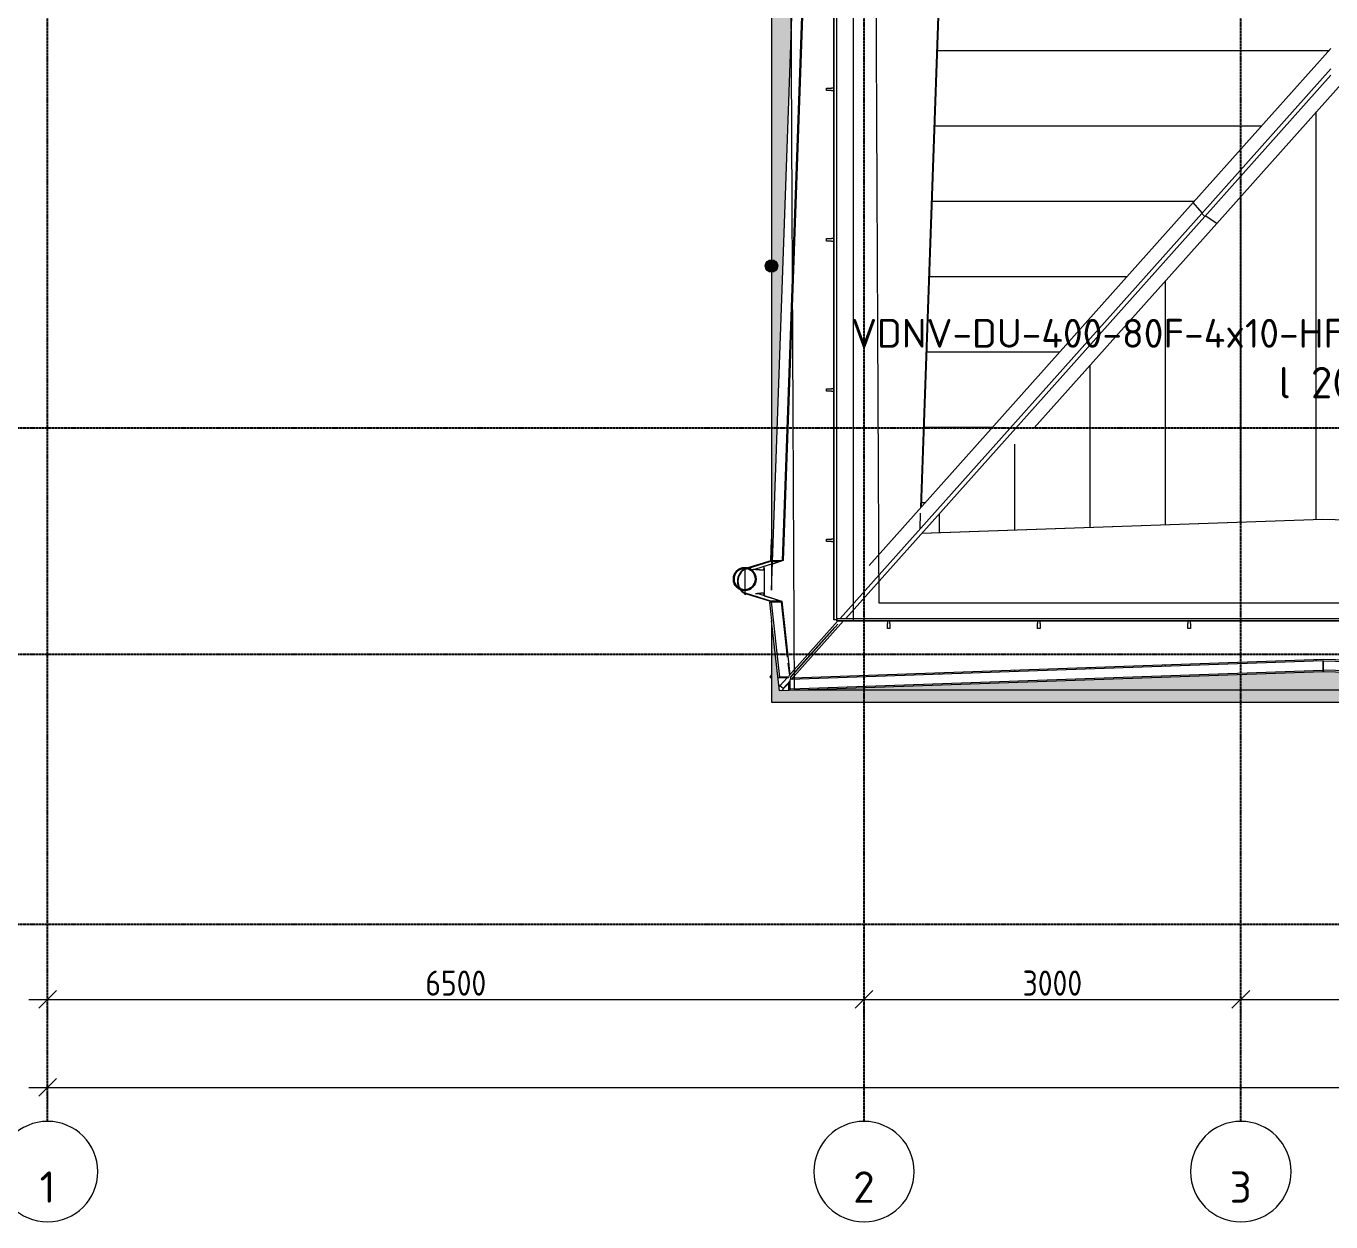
# Model space of a CAD drawing. Header units: millimetres. Extents: x -99936 to 523262, y -63190 to 327013.
# Drawn here: x 412247 to 422635, y -4529 to 4989 of the extents above; entities that cross this region are included whole.
import ezdxf
from ezdxf import colors
from ezdxf.entities.mleader import LeaderData, LeaderLine
from ezdxf.math import Vec2, Vec3

# ---------------------------------------------------------------- set-up
doc = ezdxf.new("R2010")
doc.units = ezdxf.units.MM
doc.linetypes.add('ADSK_Линия сетки', pattern=[25, 20, -2.5, 0, -2.5])
doc.linetypes.add('ADSK_Штриховая_ш3 п1_5', pattern=[4.5, 3, -1.5])
for name, color, linetype, lineweight in [('0_АР', 8, 'Continuous', 20), ('Антураж', 7, 'Continuous', 18), ('Ограждение', 251, 'Continuous', 18), ('Оси', 7, 'Continuous', 9)]:
    doc.layers.add(name, color=color, linetype=linetype, lineweight=lineweight)
doc.layers.add('Обобщенные модели', color=5, linetype='Continuous', lineweight=18, true_color=0x0000ff)
doc.styles.add('GOST Common_1', font='GOST Common_0.ttf', dxfattribs={"width": 0.9, "height": 200})
doc.styles.add('ISOCPEUR', font='isocpeur.ttf', dxfattribs={"height": 250})
doc.dimstyles.new('ADSK_Основной_2_5_мм', dxfattribs={"dimscale": 304.8, "dimtxt": 251.428749, "dimasz": 0.463911, "dimexe": 0.492126, "dimexo": 0.492126, "dimgap": 0.098425, "dimtad": 1, "dimdec": 1, "dimrnd": 0.1, "dimdsep": 46, "dimtxsty": 'GOST Common_1', "dimblk1": 'OBLIQUE', "dimblk2": 'OBLIQUE', "dimsah": 1, "dimcen": 0.09, "dimdle": 0.492126, "dimazin": 2, "dimtfac": 1, "dimtdec": 4, "dimtix": 1, "dimtmove": 0, "dimatfit": 3, "dimfxl": 1, "dimtvp": 1, "dimtfill": 1, "dimtolj": 1, "dimtzin": 0, "dimlwd": 20, "dimlwe": 20, "dimarcsym": 2})

# ---------------------------------------------------------------- blocks, each defined once
blk = doc.blocks.new('Водосток - Тип 1 _карниз больше 490мм_-5158525-План кровли АР копия 1')
at = {"layer": 'Обобщенные модели'}
for p, q in [((19, 445), (29, 445)), ((38, 445), (125, 445)), ((125, 445), (218, 445)), ((227, 445), (231, 445)), ((125, 295), (19, 295)), ((231, 295), (125, 295))]:
    blk.add_line(p, q, dxfattribs=at)
for points, knots in [([(28, 442), (27, 443), (24, 444), (21, 445), (19, 445)], [-0.1002295, -0.1002295, -0.1002295, -0.1002295, -0.0588235, 0, 0, 0, 0]), ([(19, 295), (21, 295), (25, 296), (29, 299), (31, 302), (32, 305), (32, 307), (32, 309), (32, 312), (32, 314), (32, 316), (32, 319), (32, 321), (31, 324), (31, 327), (31, 330), (30, 333), (30, 336), (29, 339), (29, 342), (29, 346), (28, 350), (28, 356), (28, 361), (28, 363)], [-1, -1, -1, -1, -0.9411765, -0.8823529, -0.8529412, -0.8235294, -0.8088235, -0.7941176, -0.7794118, -0.7647059, -0.75, -0.7352941, -0.7205882, -0.7058824, -0.6911765, -0.6764706, -0.6617647, -0.6470588, -0.6323529, -0.6176471, -0.6029412, -0.5882353, -0.5588235, -0.5294118, -0.5294118, -0.5294118, -0.5294118]), ([(222, 391), (222, 389), (222, 384), (223, 375), (223, 365), (222, 356), (222, 350), (221, 346), (221, 342), (221, 339), (220, 336), (220, 333), (219, 330), (219, 327), (219, 324), (218, 321), (218, 319), (218, 316), (218, 314), (218, 312), (218, 309), (218, 307), (218, 305), (219, 302), (221, 299), (225, 296), (229, 295), (231, 295)], [-0.5882353, -0.5882353, -0.5882353, -0.5882353, -0.5588235, -0.5294118, -0.4705882, -0.4411765, -0.4117647, -0.3970588, -0.3823529, -0.3676471, -0.3529412, -0.3382353, -0.3235294, -0.3088235, -0.2941176, -0.2794118, -0.2647059, -0.25, -0.2352941, -0.2205882, -0.2058824, -0.1911765, -0.1764706, -0.1470588, -0.1176471, -0.0588235, 0, 0, 0, 0])]:
    blk.add_open_spline(points, degree=3, knots=knots, dxfattribs=at)
blk.add_open_spline([(231, 445), (230, 445), (229, 445), (227, 445)], degree=3, dxfattribs=at)
blk = doc.blocks.new('Ограждение - 20 доп поручень 300-1864261-План кровли АР копия 1')
at = {"layer": 'Ограждение'}
for p, q in [((-60, 10), (-40, 10)), ((-60, 10), (-60, -10)), ((0, 10), (-40, 10)), ((0, -10), (0, 10)), ((-40, -10), (-60, -10)), ((-40, -10), (0, -10))]:
    blk.add_line(p, q, dxfattribs=at)
blk = doc.blocks.new('Ограждение - Ограждение-2505142-План кровли АР копия 1')
at = {"extrusion": (0, 0, -1), "zscale": -1}
for p in [(300, 4490), (300, 3293), (300, 2097), (300, 900)]:
    blk.add_blockref('Ограждение - 20 доп поручень 300-1864261-План кровли АР копия 1', p, dxfattribs=at)
at = {"extrusion": (0, 0, -1), "zscale": -1, "rotation": 270.0000000000002}
for p in [(-196, 199), (-1392, 199), (-2589, 199)]:
    blk.add_blockref('Ограждение - 20 доп поручень 300-1864261-План кровли АР копия 1', p, dxfattribs=at)
blk = doc.blocks.new('Тип верхнего поручня - Верхний поручень_Внутренний_-2505167-План кровли АР копия 1')
at = {"layer": 'Ограждение'}
for p, q in [((-240, 269), (-240, 8282)), ((-220, 8282), (-220, 269)), ((-220, 269), (-240, 269)), ((-216, 259), (-216, 279)), ((-216, 279), (7485, 279)), ((7495, 259), (-216, 259))]:
    blk.add_line(p, q, dxfattribs=at)
blk = doc.blocks.new('Тип верхнего поручня - Верхний поручень_Внутренний_-V27-План кровли АР копия 1')
at = {"layer": 'Ограждение'}
for p, q in [((-240, 8282), (-240, 269)), ((-220, 8282), (-220, 269)), ((-220, 269), (-240, 269)), ((-216, 279), (-216, 259)), ((-216, 279), (7485, 279)), ((-216, 259), (7495, 259))]:
    blk.add_line(p, q, dxfattribs=at)
blk = doc.blocks.new('Ограждение - Ограждение-2966262-План кровли АР копия 1')
at = {"layer": 'Ограждение'}
for p, q in [((3717, 4816), (2621, 3590)), ((7485, 524), (3967, 4776)), ((2688, 3502), (3717, 4654)), ((3717, 4603), (2713, 3479)), ((3823, 4598), (3822, 4558)), ((7485, 301), (3930, 4598)), ((3967, 4607), (7485, 355)), ((3822, 4558), (2808, 3423)), ((6789, 972), (3822, 4559)), ((2621, 3590), (40, 700)), ((2692, 3506), (2621, 3590)), ((-191, 279), (2688, 3502)), ((2713, 3479), (-145, 279)), ((2701, 3491), (2688, 3502)), ((2713, 3479), (2701, 3491)), ((2808, 3423), (2717, 3484)), ((2808, 3423), (1353, 1795)), ((7974, -67), (7505, 500)), ((7505, 330), (7929, -182)), ((-599, -178), (-209, 259)), ((-163, 259), (-581, -208)), ((7891, -190), (7505, 277)), ((-606, -23), (-612, -30)), ((-737, -169), (-751, -186)), ((-737, -198), (-751, -186)), ((-671, -258), (-610, -190)), ((7745, -182), (7733, -167)), ((7937, -192), (7985, -249)), ((8114, -236), (8078, -193)), ((-671, -258), (-680, -249)), ((-658, -269), (-671, -258)), ((-645, -280), (-658, -269)), ((-589, -217), (-645, -280)), ((7963, -276), (7914, -217)), ((8114, -236), (8078, -266)), ((7921, -396), (7916, -389)), ((7930, -389), (7921, -396))]:
    blk.add_line(p, q, dxfattribs=at)
blk = doc.blocks.new('Антураж 13 - Антураж 13-5662834-План кровли АР копия 1')
at = {"layer": 'Антураж'}
for p, q in [((452, 1161), (736, 9176)), ((739, 9179), (454, 1164)), ((-483, 8048), (-479, 8172)), ((-471, 8172), (-479, 8172)), ((-479, 8172), (-464, 8171)), ((-466, 8172), (-472, 8172)), ((-472, 8172), (-469, 8172)), ((-465, 8172), (-471, 8172)), ((-469, 8172), (-468, 8172)), ((-469, 8049), (-464, 8171)), ((-468, 8172), (-465, 8172)), ((-398, 8172), (-466, 8172)), ((-464, 8171), (-394, 8171)), ((-649, 738), (-394, 7937)), ((-389, 7941), (-645, 739)), ((446, 992), (450, 1116)), ((-743, 739), (-737, 910)), ((-743, 738), (-944, 675)), ((-943, 670), (-742, 734)), ((-737, 738), (-743, 739)), ((-738, 738), (-743, 738)), ((-742, 734), (-743, 738)), ((-742, 734), (-737, 734)), ((-645, 739), (-729, 712)), ((-649, 738), (-729, 738)), ((-729, 734), (-662, 734)), ((-662, 734), (-729, 713)), ((-663, 738), (-662, 734)), ((-737, 710), (-864, 670)), ((-737, 710), (-797, 691)), ((-797, 691), (-797, 676)), ((-743, 413), (-944, 475)), ((-742, 417), (-943, 480)), ((-663, 417), (-849, 476)), ((-796, 470), (-796, 459)), ((-796, 459), (-655, 415)), ((-742, 417), (-743, 413)), ((-663, 417), (-742, 417)), ((-664, 413), (-663, 417)), ((-754, 409), (-739, 411)), ((-754, 409), (-737, 259)), ((-743, 413), (-664, 413)), ((-739, 411), (-660, 411)), ((-739, 411), (-672, -189)), ((-660, 411), (-611, -29)), ((-655, 415), (-590, -167)), ((-587, -187), (-236, 206)), ((-606, -76), (-595, -173)), ((-672, -189), (-687, -191)), ((-687, -191), (-679, -191)), ((-677, -190), (-680, -190)), ((-680, -190), (-674, -190)), ((-679, -191), (-673, -190)), ((-675, -190), (-677, -190)), ((-673, -190), (-675, -190)), ((-674, -190), (-601, -190)), ((-596, -189), (-672, -189)), ((-588, -182), (-587, -187))]:
    blk.add_line(p, q, dxfattribs=at)
for centre, major_axis, end_param in [((-921, 575), (0, 103), 2.881291), ((-921, 575), (0, 98.5), 2.881291), ((-842, 575), (0, 98.5), 0.280977)]:
    blk.add_ellipse(centre, major_axis=major_axis, ratio=0.849709, start_param=0.260302, end_param=end_param, dxfattribs=at)
blk = doc.blocks.new('Антураж 14 - Антураж 14-5663099-План кровли АР копия 1')
at = {"layer": 'Антураж'}
for p, q in [((3653, 1067), (458, 955)), ((460, 957), (3653, 1069)), ((3653, 1069), (6787, 975)), ((3653, 1069), (3653, 1067)), ((6809, 972), (3653, 1067)), ((-209, 232), (-588, -193)), ((3656, -59), (-589, -208)), ((-567, -193), (3656, -45)), ((3656, -45), (7752, -168)), ((3656, -59), (7889, -187)), ((3656, -132), (3656, -59)), ((3656, -59), (3656, -132)), ((-589, -281), (3656, -132)), ((-588, -193), (-581, -193)), ((3656, -147), (3656, -132)), ((7914, -260), (3656, -132)), ((3656, -132), (3657, -147)), ((7914, -187), (7914, -260)), ((-589, -281), (-589, -208)), ((-588, -296), (-589, -281)), ((7914, -260), (7913, -275))]:
    blk.add_line(p, q, dxfattribs=at)
blk = doc.blocks.new('Ось сетки - Круг_Ø8 мм-8258-План кровли АР копия 1')
at = {"layer": 'Оси', "lineweight": 20}
for start, end in [(360, 180), (180, 360)]:
    blk.add_arc((0, 0), 4, start, end, dxfattribs=at)
blk = doc.blocks.new('_Oblique')
at = {"color": 0, "linetype": 'ByBlock', "lineweight": -2}
blk.add_line((-0.5, -0.5), (0.5, 0.5), dxfattribs=at)
blk = doc.blocks.new('*D2341')
at = {"color": 0, "lineweight": 20, "transparency": 16777216}
for p, q in [((412268, -2758), (419068, -2758)), ((412418, -2808), (412418, -2908)), ((418918, -2808), (418918, -2908))]:
    blk.add_line(p, q, dxfattribs=at)
at = {"layer": 'Defpoints', "color": 0, "transparency": 16777216}
for p in [(412418, -2658), (418918, -2658), (418918, -2758)]:
    blk.add_point(p, dxfattribs=at)
at = {"color": 0, "lineweight": 20, "transparency": 16777216, "xscale": 141.4, "yscale": 141.4, "zscale": 141.4, "rotation": 180}
blk.add_blockref('_Oblique', (412418, -2758), dxfattribs=at)
at = {"color": 0, "lineweight": 20, "transparency": 16777216, "xscale": 141.4, "yscale": 141.4, "zscale": 141.4}
blk.add_blockref('_Oblique', (418918, -2758), dxfattribs=at)
at = {"color": 0, "lineweight": 20, "transparency": 16777216, "insert": (415668, -2628), "char_height": 200, "width": 756.84, "attachment_point": 5, "style": 'GOST Common_1', "bg_fill": 3, "box_fill_scale": 1.1, "bg_fill_color": 256, "bg_fill_true_color": 13158600, "bg_fill_transparency": 0}
blk.add_mtext('\\A1;6500', dxfattribs=at)
blk = doc.blocks.new('*D2342')
at = {"color": 0, "lineweight": 20, "transparency": 16777216}
for p, q in [((418768, -2758), (422068, -2758)), ((418918, -2808), (418918, -2908)), ((421918, -2808), (421918, -2908))]:
    blk.add_line(p, q, dxfattribs=at)
at = {"layer": 'Defpoints', "color": 0, "transparency": 16777216}
for p in [(418918, -2658), (421918, -2658), (421918, -2758)]:
    blk.add_point(p, dxfattribs=at)
at = {"color": 0, "lineweight": 20, "transparency": 16777216, "xscale": 141.4, "yscale": 141.4, "zscale": 141.4, "rotation": 180}
blk.add_blockref('_Oblique', (418918, -2758), dxfattribs=at)
at = {"color": 0, "lineweight": 20, "transparency": 16777216, "xscale": 141.4, "yscale": 141.4, "zscale": 141.4}
blk.add_blockref('_Oblique', (421918, -2758), dxfattribs=at)
at = {"color": 0, "lineweight": 20, "transparency": 16777216, "insert": (420418, -2628), "char_height": 200, "width": 756.84, "attachment_point": 5, "style": 'GOST Common_1', "bg_fill": 3, "box_fill_scale": 1.1, "bg_fill_color": 256, "bg_fill_true_color": 13158600, "bg_fill_transparency": 0}
blk.add_mtext('\\A1;3000', dxfattribs=at)
blk = doc.blocks.new('*D2343')
at = {"color": 0, "lineweight": 20, "transparency": 16777216}
for p, q in [((421768, -2758), (426218, -2758)), ((421918, -2808), (421918, -2908)), ((426068, -2808), (426068, -2908))]:
    blk.add_line(p, q, dxfattribs=at)
at = {"layer": 'Defpoints', "color": 0, "transparency": 16777216}
for p in [(421918, -2658), (426068, -2658), (426068, -2758)]:
    blk.add_point(p, dxfattribs=at)
at = {"color": 0, "lineweight": 20, "transparency": 16777216, "xscale": 141.4, "yscale": 141.4, "zscale": 141.4, "rotation": 180}
blk.add_blockref('_Oblique', (421918, -2758), dxfattribs=at)
at = {"color": 0, "lineweight": 20, "transparency": 16777216, "xscale": 141.4, "yscale": 141.4, "zscale": 141.4}
blk.add_blockref('_Oblique', (426068, -2758), dxfattribs=at)
at = {"color": 0, "lineweight": 20, "transparency": 16777216, "insert": (423993, -2628), "char_height": 200, "width": 726.16, "attachment_point": 5, "style": 'GOST Common_1', "bg_fill": 3, "box_fill_scale": 1.1, "bg_fill_color": 256, "bg_fill_true_color": 13158600, "bg_fill_transparency": 0}
blk.add_mtext('\\A1;4150', dxfattribs=at)
blk = doc.blocks.new('*D2352')
at = {"color": 0, "lineweight": 20, "transparency": 16777216}
for p, q in [((412268, -3458), (474418, -3458)), ((412418, -3508), (412418, -3608)), ((474268, -3508), (474268, -3608))]:
    blk.add_line(p, q, dxfattribs=at)
at = {"layer": 'Defpoints', "color": 0, "transparency": 16777216}
for p in [(412418, -3358), (474268, -3358), (474268, -3458)]:
    blk.add_point(p, dxfattribs=at)
at = {"color": 0, "lineweight": 20, "transparency": 16777216, "xscale": 141.4, "yscale": 141.4, "zscale": 141.4, "rotation": 180}
blk.add_blockref('_Oblique', (412418, -3458), dxfattribs=at)
at = {"color": 0, "lineweight": 20, "transparency": 16777216, "xscale": 141.4, "yscale": 141.4, "zscale": 141.4}
blk.add_blockref('_Oblique', (474268, -3458), dxfattribs=at)
at = {"color": 0, "lineweight": 20, "transparency": 16777216, "insert": (443343, -3328), "char_height": 200, "width": 889.8, "attachment_point": 5, "style": 'GOST Common_1', "bg_fill": 3, "box_fill_scale": 1.1, "bg_fill_color": 256, "bg_fill_true_color": 13158600, "bg_fill_transparency": 0}
blk.add_mtext('\\A1;61850', dxfattribs=at)

msp = doc.modelspace()

# ---------------------------------------------------------------- hatches: boundary and pattern name
at = {"layer": '0_АР'}
h = msp.add_hatch(color=256, dxfattribs=at)
h.paths.add_polyline_path([(460156.048, -526.128), (468569.459, -526.128), (468569.459, 470.859), (468481.418, 469.805), (468421.752, -474.784), (464071.312, -327.231), (460060.687, -462.432), (459998.422, -81.349), (459998.422, -526.128), (460149.25, -526.128)])
h.paths.add_polyline_path([(426848.189, -393.115), (426996.717, -393.115), (426995.842, -30.517), (426892.038, -280.991), (422574.472, -150.963), (418243.998, -302.79), (418181.719, 255.107), (418181.719, -393.115), (426834.404, -393.115)])
h.paths.add_polyline_path([(459998.422, 173.655), (460016.496, 178.563), (460106.837, 1715.554), (454775.129, 1522.727), (454768.656, 1484.019), (459998.422, 1484.019), (459998.422, 177.833)])
h.paths.add_polyline_path([(426996.717, 307.99), (426996.717, 1484.019), (431808.509, 1484.019), (431801.174, 1522.758), (426923.778, 1697.711), (426980.914, 312.038)])
h.paths.add_polyline_path([(418181.719, 498.461), (418449.786, 8044.464), (412395.486, 7833.234), (412388.989, 7794.377), (418181.719, 7794.377), (418181.719, 521.171)])
h.paths.add_polyline_path([(468569.459, 793.267), (468569.459, 7855.209), (474810.503, 7855.209), (474810.503, 8466.545), (474799.648, 8463.302), (474605.606, 7995.593), (468269.121, 8216.835), (468537.29, 799.29), (468551.342, 798.371), (468568.644, 793.496)])
h.paths.add_polyline_path([(444717.771, 1484.019), (454490.356, 1484.019), (454484.993, 1516.09), (447978.583, 1752.243), (447978.583, 1629.215), (438298.583, 1629.215), (438298.583, 1739.906), (432093.277, 1522.693), (432086.81, 1484.019), (444709.903, 1484.019)])
h.paths.add_polyline_path([(411793.26, 7794.377), (412110.688, 7794.377), (412105.58, 7824.926), (411796.08, 7895.033), (411970.992, 14167.216), (411736.117, 20164.305), (411690.795, 20175.916), (411690.795, 7794.377)])
h.paths.add_polyline_path([(474810.503, 8769.439), (474810.503, 16800.541), (474780.018, 16792.485), (474631.533, 12780.54), (474779.774, 8777.421), (474783.205, 8776.529)])
h.paths.add_polyline_path([(443273.93, 13315.94), (451515.613, 13634.753), (451524.958, 13673.918), (435026.374, 13673.918), (435036.378, 13633.972), (443273.9, 13315.942)])
h.paths.add_polyline_path([(429583.47, 13405.175), (434743.535, 13605.559), (434759.846, 13673.918), (430023.583, 13673.918), (430023.583, 21008.312), (429427.122, 21007.798), (429447.713, 20921.19), (429842.141, 20793.786), (429585.958, 13476.255)])
h.paths.add_polyline_path([(457100.321, 13409.872), (456816.083, 20843), (457389.976, 21005.252), (457399.649, 21047.105), (456625.269, 21047.105), (456625.269, 13673.918), (451796.602, 13673.918), (451806.282, 13633.349), (457093.451, 13410.162)])
h.paths.add_polyline_path([(474810.503, 17103.436), (474810.503, 32792.083), (474779.895, 32784.001), (474490.926, 24945.222), (474779.777, 17111.416), (474783.205, 17110.526)])
h.paths.add_polyline_path([(411690.795, 20470.394), (411735.74, 20481.908), (411958.454, 26169.966), (411735.987, 31850.241), (411690.795, 31861.818), (411690.795, 20474.46)])
h.paths.add_polyline_path([(464256.639, 20578.857), (463978.908, 27851.092), (463950.437, 27858.488), (463950.437, 21047.105), (457667.517, 21047.105), (457677.332, 21004.632), (464062.166, 20591.443)])
h.paths.add_polyline_path([(422311.501, 20701.207), (429147.245, 20951.717), (429160.161, 21008.312), (422655.84, 21008.312), (422655.84, 28188.447), (422612.394, 28177.317), (422318.663, 20879.162)])
h.paths.add_polyline_path([(463950.437, 28147.689), (463979.112, 28155.137), (464268.312, 35727.695), (464206.707, 37340.787), (463950.437, 37340.787), (463950.437, 28154.433)])
h.paths.add_polyline_path([(422655.84, 28465.231), (422655.84, 42943.283), (422621.022, 42934.364), (422337.867, 35703.511), (422621.004, 28474.156), (422655.355, 28465.356)])
h.paths.add_polyline_path([(411690.795, 32156.296), (411726.381, 32165.412), (411915.149, 37559.495), (411726.553, 42947.712), (411690.795, 42956.872), (411690.795, 32160.362)])
h.paths.add_polyline_path([(474810.503, 33094.978), (474810.503, 43242.685), (474778.616, 43234.402), (474593.967, 38155.311), (474779.777, 33102.958), (474783.205, 33102.068)])
h.paths.add_polyline_path([(464178.064, 38090.787), (463985.863, 43123.483), (463950.437, 43132.685), (463950.437, 38090.787), (464171.279, 38090.787)])
h.paths.add_polyline_path([(422655.84, 43220.068), (422655.84, 43712.396), (411690.795, 43712.396), (411690.795, 43251.35), (411726.898, 43260.599), (411851.013, 43604.774), (417072.423, 43417.467), (422496.578, 43611.919), (422620.729, 43229.062), (422655.504, 43220.154)])
h.paths.add_polyline_path([(463950.437, 43421.886), (464022.861, 43440.697), (464125.568, 43776.855), (469381.545, 43594.919), (474632.611, 43776.746), (474754.158, 43546.521), (474810.503, 43531.886), (474810.503, 43894.592), (463950.437, 43894.592), (463950.437, 43435.823)])
h = msp.add_hatch(dxfattribs=at)
h.set_pattern_fill('FP_13', color=256, style=0, pattern_type=2)
h.set_pattern_definition([(0, (418587.2, -4.2), (0, 600), [])])
h.paths.add_polyline_path([(418243.998, -302.79), (418262.317, -302.147), (418329.691, -226.106), (418329.691, -221.273), (418273.267, -284.435), (418238.48, -253.359), (418239.421, -261.794)])
h.paths.add_polyline_path([(418338.073, -211.889), (418342.422, -211.737), (418355.671, -196.784), (418350.768, -197.678)])
h.paths.add_polyline_path([(418307.523, -32.866), (418312.797, -26.961), (418263.959, 410.537), (418255.32, 413.149), (418254.227, 408.317), (418181.719, 407.38), (418181.719, 407.011), (418258.491, 406.36), (418281.296, 202.078)])
h.paths.add_polyline_path([(418189.168, 708.154), (418273.366, 734.639), (418529.238, 7937.368), (418524.9, 7932.611), (418268.867, 733.691), (418255.179, 733.691), (418256.165, 729.333), (418189.174, 708.335)])
h.paths.add_polyline_path([(419372.875, 1159.72), (422635.4, 4811.886), (422635.4, 12440.79), (419657.609, 9174.906), (419375.129, 1223.168)])
h.paths.add_polyline_path([(422635.4, 12573.054), (422635.4, 12634.513), (422567.995, 12634.513), (422618.486, 12588.476)])
h = msp.add_hatch(dxfattribs=at)
h.set_pattern_fill('FP_14', color=256, style=0, pattern_type=2)
h.set_pattern_definition([(90, (418918.6, -212.7), (-600, 4e-14), [])])
h.paths.add_polyline_path([(418262.317, -302.147), (418330.372, -299.761), (418329.691, -273.115), (418329.691, -226.106), (418264.431, -299.761)])
h.paths.add_polyline_path([(418342.422, -211.737), (422575.458, -63.353), (426662.946, -185.888), (426651.164, -171.648), (422571.449, -48.978), (418354.878, -197.678)])
h.paths.add_polyline_path([(419378.837, 953.172), (422575.029, 1064.997), (425706.015, 970.675), (422740.29, 4553.87), (420280.84, 1800.691), (419671.072, 1280.308), (419388.716, 964.23)])
h.paths.add_polyline_path([(424319.899, 2868.789), (422885.515, 4616.694), (422885.515, 4602.41), (423991.788, 3265.349)])
h = msp.add_hatch(color=256, dxfattribs=at)
edge = h.paths.add_edge_path()
edge.add_arc((418181.719, 3079.983), 50, 0, 360)

# ---------------------------------------------------------------- linework, layer by layer
at = {"linetype": 'ADSK_Линия сетки'}
for p, q in [((405120.6, 1790.787), (469151.3, 1790.787)), ((405120.6, -9.213), (469151.3, -9.213)), ((405120.6, -2159.213), (474923.436, -2159.213))]:
    msp.add_line(p, q, dxfattribs=at)
at = {"layer": '0_АР', "linetype": 'ADSK_Штриховая_ш3 п1_5'}
for p, q in [((419038.584, 396.885), (418999.084, 8702.761)), ((418322.374, 8009.396), (418361.858, -293.115)), ((425989.18, 396.885), (419038.584, 396.885)), ((418361.858, -293.115), (426786.717, -293.115))]:
    msp.add_line(p, q, dxfattribs=at)
at = {"layer": '0_АР'}
for p, q in [((418831.719, 8444.377), (418831.719, 256.885)), ((418181.719, 498.461), (418449.786, 8044.464)), ((418181.719, 7794.377), (418181.719, 498.461)), ((418181.719, 408.317), (418181.719, 407.011)), ((418243.998, -302.79), (418181.719, 255.107)), ((418181.719, 255.107), (418181.719, -393.115)), ((418831.719, 256.885), (426346.717, 256.885)), ((422575.105, -150.941), (418243.998, -302.79)), ((418342.422, -211.737), (418355.671, -196.784)), ((426892.038, -280.991), (422575.105, -150.941)), ((418262.317, -302.147), (418329.691, -226.106)), ((418181.719, -393.115), (426996.717, -393.115))]:
    msp.add_line(p, q, dxfattribs=at)
msp.add_circle((418181.719, 3079.983), 50, dxfattribs=at)
at = {"layer": '0_АР', "lineweight": 30}
msp.add_circle((417968.41, 587.334), 88, dxfattribs=at)

# ---------------------------------------------------------------- block references
at = {"lineweight": 20, "xscale": 99.99999999999993, "yscale": 99.99999999999993, "zscale": 99.99999999999993}
for p in [(412418.148, -4128.718), (418918.148, -4128.718), (421918.148, -4128.718)]:
    msp.add_blockref('Ось сетки - Круг_Ø8 мм-8258-План кровли АР копия 1', p, dxfattribs=at)
at = {"layer": '0_АР'}
for name in ['Ограждение - Ограждение-2505142-План кровли АР копия 1', 'Тип верхнего поручня - Верхний поручень_Внутренний_-2505167-План кровли АР копия 1', 'Тип верхнего поручня - Верхний поручень_Внутренний_-V27-План кровли АР копия 1', 'Антураж 13 - Антураж 13-5662834-План кровли АР копия 1', 'Ограждение - Ограждение-2966262-План кровли АР копия 1', 'Антураж 14 - Антураж 14-5663099-План кровли АР копия 1']:
    msp.add_blockref(name, (418918.583, -4.213), dxfattribs=at)
at = {"layer": '0_АР', "rotation": 90.27247415019644}
msp.add_blockref('Водосток - Тип 1 _карниз больше 490мм_-5158525-План кровли АР копия 1', (418418.349, 444.72), dxfattribs=at)

# ---------------------------------------------------------------- texts
at = {"char_height": 250, "attachment_point": 5, "line_spacing_factor": 1.022766, "style": 'ISOCPEUR'}
for s, insert, width in [('\\pt64.285,128.57,192.86,257.14,321.43,385.72,450,514.28,578.57,642.86,707.14,771.43,835.72,900,964.29,1028.6,1092.9,1157.1,1221.4,1285.7,1350,1414.3,1478.6,1542.9,1607.1,1671.4,1735.7,1800,1864.3,1928.6,1992.9,2057.1;1', (412417.317, -4251.622), 161.1), ('\\pt64.285,128.57,192.86,257.14,321.43,385.72,450,514.28,578.57,642.86,707.14,771.43,835.72,900,964.29,1028.6,1092.9,1157.1,1221.4,1285.7,1350,1414.3,1478.6,1542.9,1607.1,1671.4,1735.7,1800,1864.3,1928.6,1992.9,2057.1;2', (418917.317, -4251.622), 232.2), ('\\pt64.285,128.57,192.86,257.14,321.43,385.72,450,514.28,578.57,642.86,707.14,771.43,835.72,900,964.29,1028.6,1092.9,1157.1,1221.4,1285.7,1350,1414.3,1478.6,1542.9,1607.1,1671.4,1735.7,1800,1864.3,1928.6,1992.9,2057.1;3', (421917.317, -4251.622), 225.9)]:
    msp.add_mtext(s, dxfattribs=dict(at, insert=insert, width=width))

# ---------------------------------------------------------------- dimensions: what is measured, and where the dimension line sits
at = {"lineweight": 20}
for base, p1, p2, override, picture, middle in [((418918.148, -2758.387), (412418.148, -2658.402), (418918.148, -2658.402), {"dimpost": '<>', "dimfxl": 6500}, '*D2341', (415668.148, -2628.387)), ((474268.148, -3458.387), (412418.148, -3358.402), (474268.148, -3358.402), {"dimpost": '<>', "dimfxl": 61850}, '*D2352', (443343.148, -3328.387))]:
    dim = msp.add_linear_dim(base=base, p1=p1, p2=p2, dimstyle='ADSK_Основной_2_5_мм', override=override, dxfattribs=at)
    dim.commit()
    dim.dimension.update_dxf_attribs({"geometry": picture, "text_midpoint": middle})

# ---------------------------------------------------------------- leaders
at = {"ltscale": 10}
ml = msp.add_multileader_mtext('Standard', dxfattribs=at)
ml.set_content('{\\H0.91667x;VDNV-DU-400-80F-4x10-HF-УT1}\\Pl 20000', color=256, style='ISOCPEUR')
ml.set_leader_properties()
ml.build(insert=Vec2(0, 0))
ml.multileader.update_dxf_attribs({"text_left_attachment_type": 6, "text_right_attachment_type": 6, "dogleg_length": 0.36, "arrow_head_size": 0.18})
ctx = ml.context
ctx.base_point, ctx.char_height, ctx.arrow_head_size, ctx.landing_gap_size, ctx.plane_origin = Vec3(418840.228, 2358.641), 250, 0.18, 0.09, Vec3(424488.482, 5189.293)
ctx.left_attachment, ctx.right_attachment, ctx.text_align_type = 6, 6, 2
notes = []
notes.append((ctx, [(0, (1, 1, 0), (423056.252, 2358.641), (-1, 0), 0.36, [(0, [(424054.817, 3556.817)], 0, [])])]))
ctx.mtext.insert, ctx.mtext.alignment, ctx.mtext.flow_direction = Vec3(423332.001, 2658.641), 3, 5
for ctx, leaders in notes:
    for number, flags, end, landing, length, lines in leaders:
        leader = LeaderData()
        leader.index, (leader.has_last_leader_line, leader.has_dogleg_vector, leader.attachment_direction) = number, flags
        leader.last_leader_point, leader.dogleg_vector, leader.dogleg_length = Vec3(end), Vec3(landing), length
        for number, points, colour, breaks in lines:
            line = LeaderLine()
            line.index, line.vertices, line.color, line.breaks = number, Vec3.list(points), colors.encode_raw_color(colour), breaks
            leader.lines.append(line)
        ctx.leaders.append(leader)

# ---------------------------------------------------------------- next in the draw order: linework, layer by layer
at = {"linetype": 'ADSK_Линия сетки'}
msp.add_line((412418.148, -3728.718), (412418.148, 44105.851), dxfattribs=at)

# ---------------------------------------------------------------- next in the draw order: dimensions: what is measured, and where the dimension line sits
at = {"lineweight": 20}
dim = msp.add_linear_dim(base=(421918.148, -2758.387), p1=(418918.148, -2658.402), p2=(421918.148, -2658.402), dimstyle='ADSK_Основной_2_5_мм', override={"dimpost": '<>', "dimfxl": 3000}, dxfattribs=at)
dim.commit()
dim.dimension.update_dxf_attribs({"geometry": '*D2342', "text_midpoint": (420418.148, -2628.387)})

# ---------------------------------------------------------------- next in the draw order: linework, layer by layer
at = {"linetype": 'ADSK_Линия сетки'}
msp.add_line((418918.148, -3728.718), (418918.148, 44218.786), dxfattribs=at)

# ---------------------------------------------------------------- next in the draw order: dimensions: what is measured, and where the dimension line sits
at = {"lineweight": 20}
dim = msp.add_linear_dim(base=(426068.148, -2758.387), p1=(421918.148, -2658.402), p2=(426068.148, -2658.402), dimstyle='ADSK_Основной_2_5_мм', override={"dimpost": '<>', "dimfxl": 4150}, dxfattribs=at)
dim.commit()
dim.dimension.update_dxf_attribs({"geometry": '*D2343', "text_midpoint": (423993.148, -2628.387)})

# ---------------------------------------------------------------- next in the draw order: linework, layer by layer
at = {"linetype": 'ADSK_Линия сетки'}
msp.add_line((421918.148, -3728.718), (421918.148, 44218.786), dxfattribs=at)

doc.saveas('drawing.dxf')
